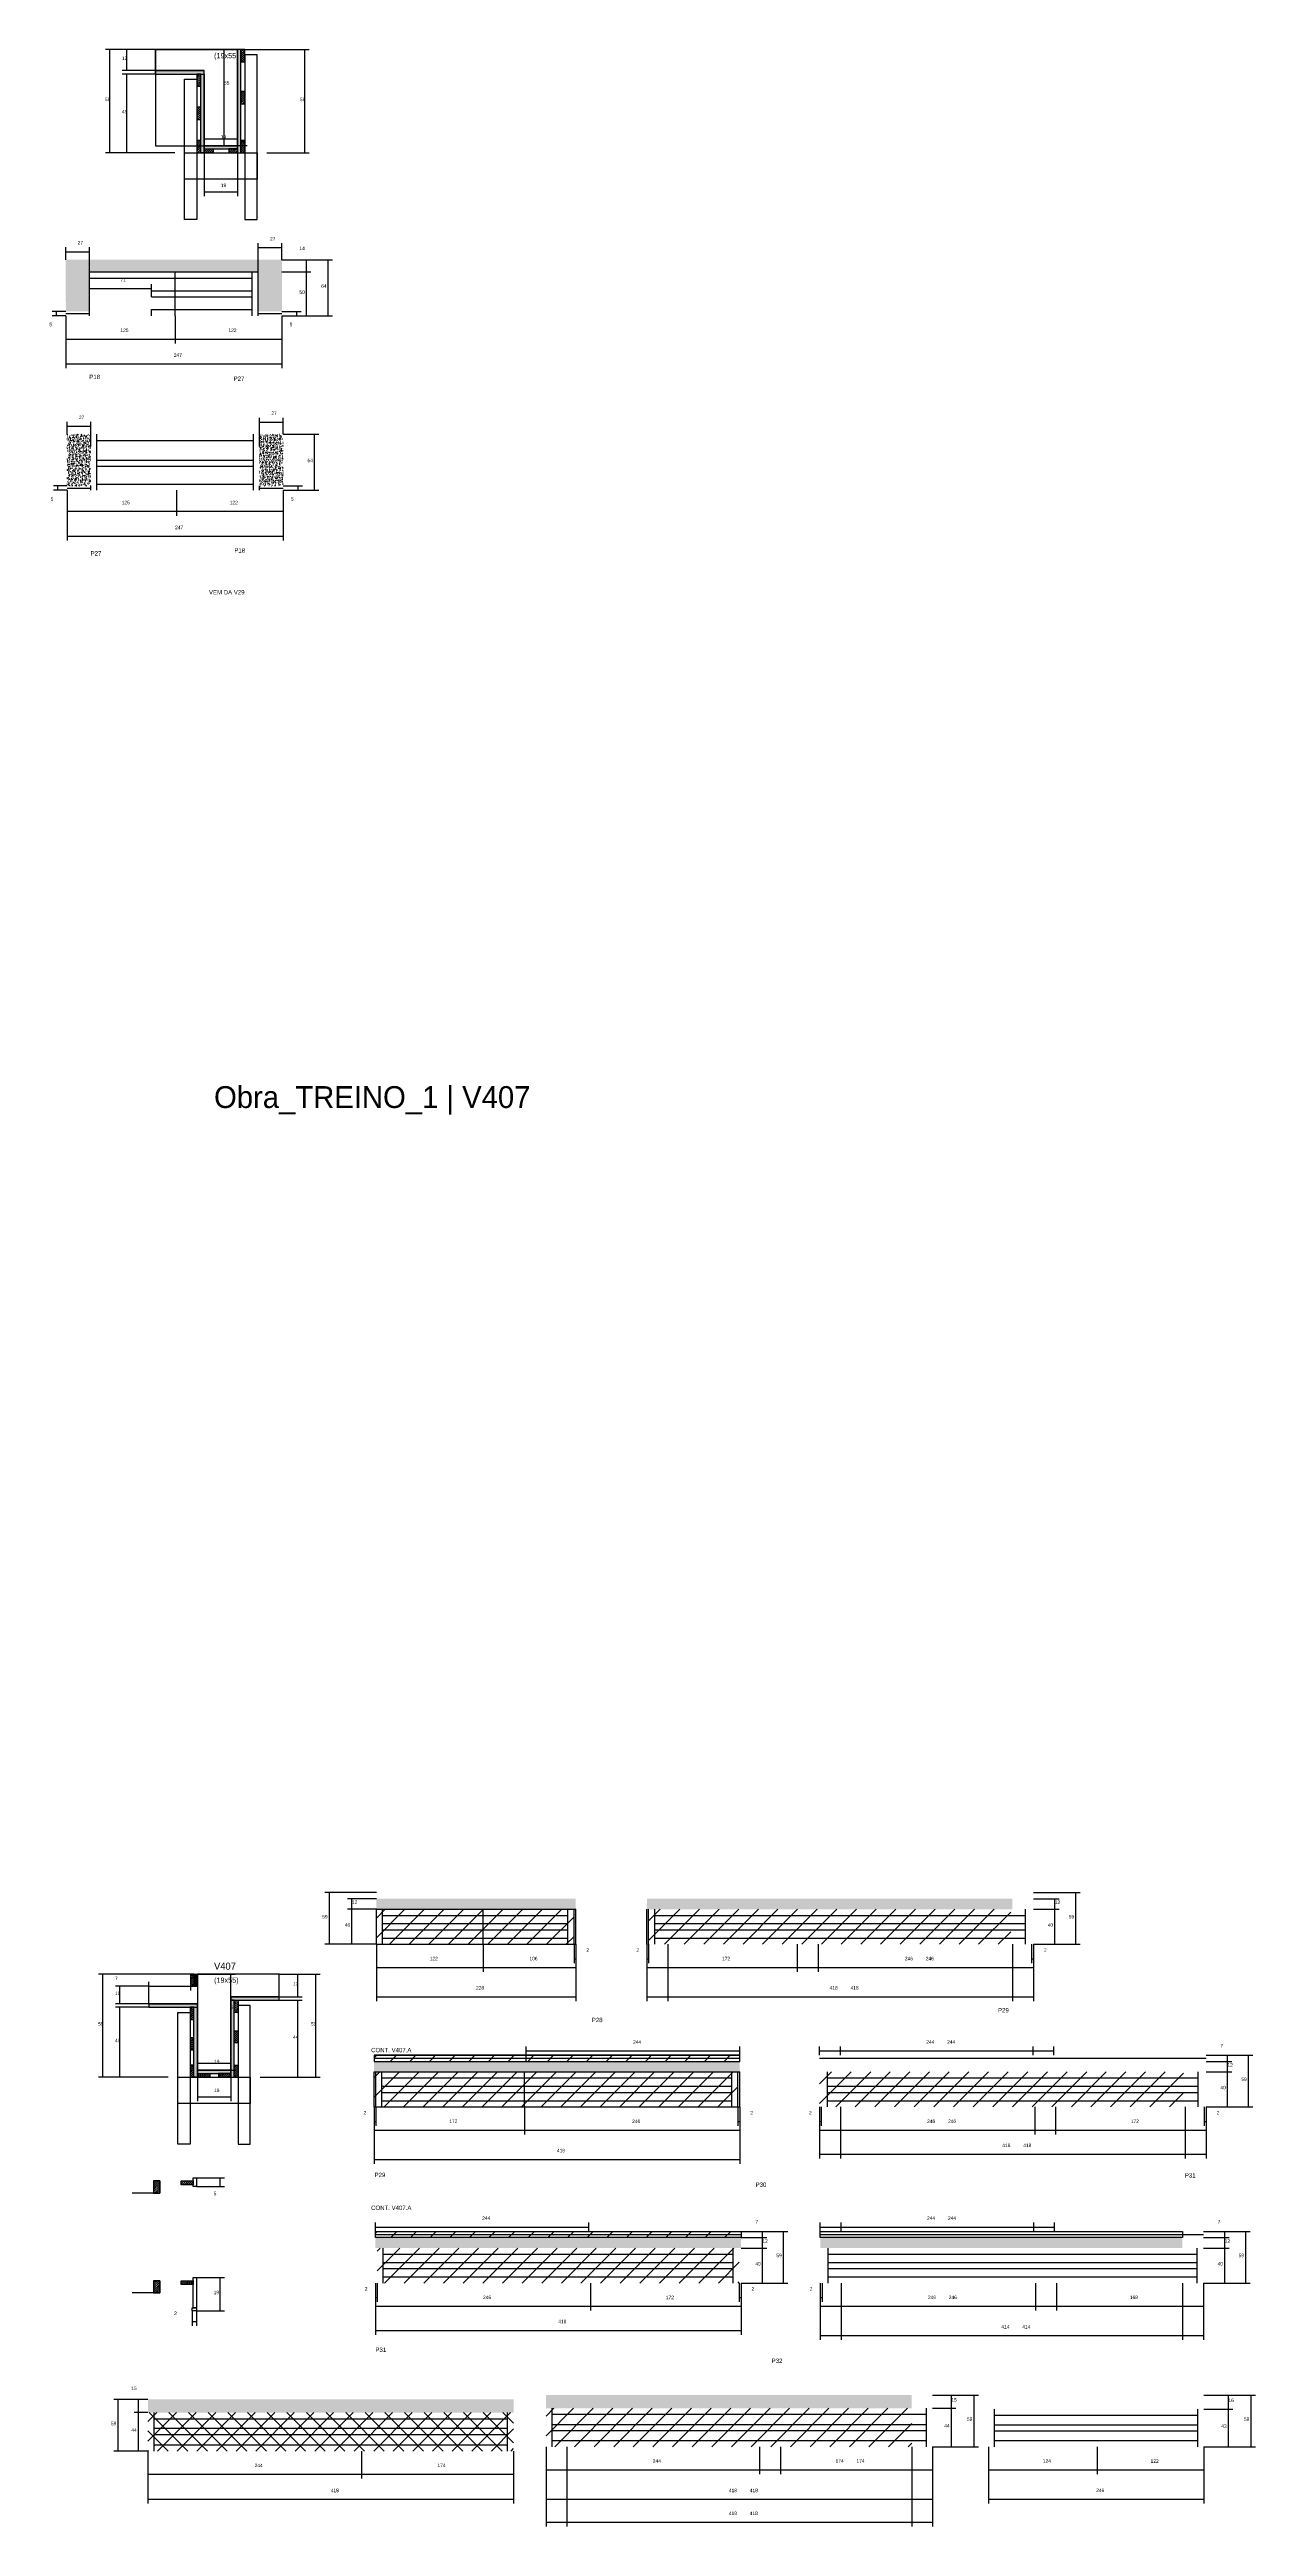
# Model space of a CAD drawing. Header units: metres. Extents: x -2848 to 21926, y -45195 to 1016.
# Drawn here: x 9412 to 10791, y -7232 to -4400 of the extents above; entities that cross this region are included whole.
import ezdxf

# ---------------------------------------------------------------- set-up
doc = ezdxf.new("R2010")
doc.units = ezdxf.units.M
for name, color, linetype in [('CONCRETO', 251, 'Continuous'), ('COTA', 241, 'Continuous'), ('Cota Seção (2x)', 4, 'Continuous'), ('Hachura', 253, 'Continuous'), ('LABEL_ID', 3, 'Continuous'), ('Madeira', 126, 'Continuous'), ('NOMENCLATURA', 7, 'Continuous'), ('Painéis', 200, 'Continuous'), ('REAPROVEITAMENTO', 251, 'Continuous'), ('SARR_2.2x7', 40, 'Continuous'), ('SARR_3.5x7', 81, 'Continuous'), ('SARR_EDITAR', 141, 'Continuous'), ('Texto Seção', 7, 'Continuous')]:
    doc.layers.add(name, color=color, linetype=linetype)

msp = doc.modelspace()

# ---------------------------------------------------------------- hatches: boundary and pattern name
at = {"layer": 'COTA'}
h = msp.add_hatch(dxfattribs=at)
h.set_pattern_fill('AR-CONC', scale=0.03)
h.paths.add_polyline_path([(9457.5, -4654.3), (9650.5, -4654.3), (9650.5, -4654.3), (9650.5, -4699.3), (9650.5, -4699.3), (9677.5, -4699.3), (9677.5, -4699.3), (9677.5, -4640.3), (9677.5, -4640.3), (9430.3, -4640.3), (9430.3, -4640.3), (9430.6, -4699.3), (9430.6, -4699.3), (9457.5, -4699.3), (9457.5, -4699.3), (9457.5, -4654.3)])
h = msp.add_hatch(dxfattribs=at)
h.set_pattern_fill('AR-CONC', scale=0.03)
h.paths.add_polyline_path([(9459, -4898.8), (9459, -4839.8), (9459, -4839.8), (9431.9, -4839.8), (9431.9, -4839.8), (9432.1, -4898.8), (9432.1, -4898.8), (9459, -4898.8)])
h = msp.add_hatch(dxfattribs=at)
h.set_pattern_fill('AR-CONC', scale=0.03)
h.paths.add_polyline_path([(9652, -4839.8), (9652, -4898.8), (9652, -4898.8), (9679, -4898.8), (9679, -4898.8), (9679, -4839.8), (9679, -4839.8), (9652, -4839.8)])
h = msp.add_hatch(dxfattribs=at)
h.set_pattern_fill('AR-CONC', scale=0.03)
h.paths.add_polyline_path([(10013.6, -6513.9), (9785.6, -6513.9), (9785.6, -6513.9), (9785.6, -6525.9), (9785.6, -6525.9), (10013.6, -6525.9), (10013.6, -6525.9), (10013.6, -6513.9)])
h = msp.add_hatch(dxfattribs=at)
h.set_pattern_fill('AR-CONC', scale=0.03)
h.paths.add_polyline_path([(10094.8, -6513.9), (10512.8, -6513.9), (10512.8, -6513.9), (10512.8, -6525.9), (10512.8, -6525.9), (10094.8, -6525.9), (10094.8, -6525.9), (10094.8, -6513.9)])
h = msp.add_hatch(dxfattribs=at)
h.set_pattern_fill('AR-CONC', scale=0.03)
h.paths.add_polyline_path([(9783, -6699.8), (10201, -6699.8), (10201, -6699.8), (10201, -6711.8), (10201, -6711.8), (9783, -6711.8), (9783, -6711.8), (9783, -6699.8)])
h = msp.add_hatch(dxfattribs=at)
h.set_pattern_fill('AR-CONC', scale=0.03)
h.paths.add_polyline_path([(10202.5, -6901.2), (9784.5, -6901.2), (9784.5, -6901.2), (9784.5, -6913.2), (9784.5, -6913.2), (10202.5, -6913.2), (10202.5, -6913.2), (10202.5, -6901.2)])
h = msp.add_hatch(dxfattribs=at)
h.set_pattern_fill('AR-CONC', scale=0.03)
h.paths.add_polyline_path([(10707.1, -6901.2), (10293.1, -6901.2), (10293.1, -6901.2), (10293.1, -6913.2), (10293.1, -6913.2), (10707.1, -6913.2), (10707.1, -6913.2), (10707.1, -6901.2)])
h = msp.add_hatch(dxfattribs=at)
h.set_pattern_fill('AR-CONC', scale=0.03)
h.paths.add_polyline_path([(9942.4, -7086.3), (9524.4, -7086.3), (9524.4, -7086.3), (9524.4, -7101.3), (9524.4, -7101.3), (9942.4, -7101.3), (9942.4, -7101.3), (9942.4, -7086.3)])
h = msp.add_hatch(dxfattribs=at)
h.set_pattern_fill('AR-CONC', scale=0.03)
h.paths.add_polyline_path([(10397.6, -7081.3), (9979.6, -7081.3), (9979.6, -7081.3), (9979.6, -7096.3), (9979.6, -7096.3), (10397.6, -7096.3), (10397.6, -7096.3), (10397.6, -7081.3)])
at = {"layer": 'Hachura'}
h = msp.add_hatch(color=8, dxfattribs=at)
h.dxf.hatch_style = 1
h.paths.add_polyline_path([(9630.8, -4400), (9626.8, -4400), (9626.8, -4400), (9626.8, -4518), (9626.8, -4518), (9630.8, -4518), (9630.8, -4518), (9630.8, -4400)])
h = msp.add_hatch(dxfattribs=at)
h.set_pattern_fill('ANSI31', scale=0.5)
h.paths.add_polyline_path([(9630.8, -4414), (9635.2, -4414), (9635.2, -4414), (9635.2, -4400), (9635.2, -4400), (9630.8, -4400), (9630.8, -4400), (9630.8, -4414)])
h = msp.add_hatch(color=8, dxfattribs=at)
h.dxf.hatch_style = 1
h.paths.add_polyline_path([(9588.8, -4428), (9588.8, -4424), (9588.8, -4424), (9533.2, -4424), (9533.2, -4424), (9533.2, -4428), (9533.2, -4428), (9588.8, -4428)])
h = msp.add_hatch(dxfattribs=at)
h.set_pattern_fill('ANSI31', scale=0.5)
h.paths.add_polyline_path([(9580.4, -4442), (9584.8, -4442), (9584.8, -4442), (9584.8, -4428), (9584.8, -4428), (9580.4, -4428), (9580.4, -4428), (9580.4, -4442)])
h = msp.add_hatch(color=8, dxfattribs=at)
h.dxf.hatch_style = 1
h.paths.add_polyline_path([(9588.8, -4428), (9584.8, -4428), (9584.8, -4428), (9584.8, -4518), (9584.8, -4518), (9588.8, -4518), (9588.8, -4518), (9588.8, -4428)])
h = msp.add_hatch(dxfattribs=at)
h.set_pattern_fill('ANSI31', scale=0.5)
h.paths.add_polyline_path([(9580.4, -4480), (9584.8, -4480), (9584.8, -4480), (9584.8, -4466), (9584.8, -4466), (9580.4, -4466), (9580.4, -4466), (9580.4, -4480)])
h = msp.add_hatch(dxfattribs=at)
h.set_pattern_fill('ANSI31', scale=0.5)
h.paths.add_polyline_path([(9630.8, -4462), (9635.2, -4462), (9635.2, -4462), (9635.2, -4448), (9635.2, -4448), (9630.8, -4448), (9630.8, -4448), (9630.8, -4462)])
h = msp.add_hatch(dxfattribs=at)
h.set_pattern_fill('ANSI31', scale=0.5)
h.paths.add_polyline_path([(9580.4, -4518), (9584.8, -4518), (9584.8, -4518), (9584.8, -4504), (9584.8, -4504), (9580.4, -4504), (9580.4, -4504), (9580.4, -4518)])
h = msp.add_hatch(color=8, dxfattribs=at)
h.dxf.hatch_style = 1
h.paths.add_polyline_path([(9626.8, -4513.6), (9626.8, -4510), (9626.8, -4510), (9588.8, -4510), (9588.8, -4510), (9588.8, -4513.6), (9588.8, -4513.6), (9626.8, -4513.6)])
h = msp.add_hatch(dxfattribs=at)
h.set_pattern_fill('ANSI31', scale=0.5)
h.paths.add_polyline_path([(9588.8, -4518), (9588.8, -4513.6), (9588.8, -4513.6), (9598.8, -4513.6), (9598.8, -4513.6), (9598.8, -4518), (9598.8, -4518), (9588.8, -4518)])
h = msp.add_hatch(dxfattribs=at)
h.set_pattern_fill('ANSI31', scale=0.5)
h.paths.add_polyline_path([(9626.8, -4518), (9626.8, -4513.6), (9626.8, -4513.6), (9616.8, -4513.6), (9616.8, -4513.6), (9616.8, -4518), (9616.8, -4518), (9626.8, -4518)])
h = msp.add_hatch(dxfattribs=at)
h.set_pattern_fill('ANSI31', scale=0.5)
h.paths.add_polyline_path([(9630.8, -4518), (9635.2, -4518), (9635.2, -4518), (9635.2, -4504), (9635.2, -4504), (9630.8, -4504), (9630.8, -4504), (9630.8, -4518)])
h = msp.add_hatch(dxfattribs=at)
h.set_pattern_fill('ANSI31', scale=0.5)
h.paths.add_polyline_path([(9573, -6614), (9577.4, -6614), (9577.4, -6614), (9577.4, -6600), (9577.4, -6600), (9573, -6600), (9573, -6600), (9573, -6614)])
h = msp.add_hatch(color=8, dxfattribs=at)
h.dxf.hatch_style = 1
h.paths.add_polyline_path([(9577.4, -6600), (9581, -6600), (9581, -6600), (9581, -6614), (9581, -6614), (9577.4, -6614), (9577.4, -6614), (9577.4, -6600)])
h = msp.add_hatch(color=8, dxfattribs=at)
h.dxf.hatch_style = 1
h.paths.add_polyline_path([(9581, -6638), (9581, -6634), (9581, -6634), (9525.4, -6634), (9525.4, -6634), (9525.4, -6638), (9525.4, -6638), (9581, -6638)])
h = msp.add_hatch(dxfattribs=at)
h.set_pattern_fill('ANSI31', scale=0.5)
h.paths.add_polyline_path([(9572.6, -6652), (9577, -6652), (9577, -6652), (9577, -6638), (9577, -6638), (9572.6, -6638), (9572.6, -6638), (9572.6, -6652)])
h = msp.add_hatch(color=8, dxfattribs=at)
h.dxf.hatch_style = 1
h.paths.add_polyline_path([(9581, -6638), (9577, -6638), (9577, -6638), (9577, -6718), (9577, -6718), (9581, -6718), (9581, -6718), (9581, -6638)])
h = msp.add_hatch(color=8, dxfattribs=at)
h.dxf.hatch_style = 1
h.paths.add_polyline_path([(9674.6, -6630), (9674.6, -6626), (9674.6, -6626), (9619, -6626), (9619, -6626), (9619, -6630), (9619, -6630), (9674.6, -6630)])
h = msp.add_hatch(color=8, dxfattribs=at)
h.dxf.hatch_style = 1
h.paths.add_polyline_path([(9623, -6630), (9619, -6630), (9619, -6630), (9619, -6718), (9619, -6718), (9623, -6718), (9623, -6718), (9623, -6630)])
h = msp.add_hatch(dxfattribs=at)
h.set_pattern_fill('ANSI31', scale=0.5)
h.paths.add_polyline_path([(9627.4, -6644), (9623, -6644), (9623, -6644), (9623, -6630), (9623, -6630), (9627.4, -6630), (9627.4, -6630), (9627.4, -6644)])
h = msp.add_hatch(dxfattribs=at)
h.set_pattern_fill('ANSI31', scale=0.5)
h.paths.add_polyline_path([(9572.6, -6686.8), (9577, -6686.8), (9577, -6686.8), (9577, -6672.8), (9577, -6672.8), (9572.6, -6672.8), (9572.6, -6672.8), (9572.6, -6686.8)])
h = msp.add_hatch(dxfattribs=at)
h.set_pattern_fill('ANSI31', scale=0.5)
h.paths.add_polyline_path([(9627.4, -6678.8), (9623, -6678.8), (9623, -6678.8), (9623, -6664.8), (9623, -6664.8), (9627.4, -6664.8), (9627.4, -6664.8), (9627.4, -6678.8)])
h = msp.add_hatch(dxfattribs=at)
h.set_pattern_fill('ANSI31', scale=0.5)
h.paths.add_polyline_path([(9572.6, -6718), (9577, -6718), (9577, -6718), (9577, -6704), (9577, -6704), (9572.6, -6704), (9572.6, -6704), (9572.6, -6718)])
h = msp.add_hatch(color=8, dxfattribs=at)
h.dxf.hatch_style = 1
h.paths.add_polyline_path([(9619, -6713.6), (9619, -6710), (9619, -6710), (9581, -6710), (9581, -6710), (9581, -6713.6), (9581, -6713.6), (9619, -6713.6)])
h = msp.add_hatch(dxfattribs=at)
h.set_pattern_fill('ANSI31', scale=0.5)
h.paths.add_polyline_path([(9627.4, -6718), (9623, -6718), (9623, -6718), (9623, -6704), (9623, -6704), (9627.4, -6704), (9627.4, -6704), (9627.4, -6718)])
h = msp.add_hatch(dxfattribs=at)
h.set_pattern_fill('ANSI31', scale=0.5)
h.paths.add_polyline_path([(9581, -6718), (9581, -6713.6), (9581, -6713.6), (9595, -6713.6), (9595, -6713.6), (9595, -6718), (9595, -6718), (9581, -6718)])
h = msp.add_hatch(dxfattribs=at)
h.set_pattern_fill('ANSI31', scale=0.5)
h.paths.add_polyline_path([(9619, -6718), (9619, -6713.6), (9619, -6713.6), (9605, -6713.6), (9605, -6713.6), (9605, -6718), (9605, -6718), (9619, -6718)])
h = msp.add_hatch(dxfattribs=at)
h.set_pattern_fill('ANSI31', scale=0.5)
h.paths.add_polyline_path([(9537.9, -6836.5), (9530.9, -6836.5), (9530.9, -6850.5), (9537.9, -6850.5)])
h = msp.add_hatch(dxfattribs=at)
h.set_pattern_fill('ANSI31', scale=0.5)
h.paths.add_polyline_path([(9562.3, -6836.5), (9562.3, -6840.9), (9562.3, -6840.9), (9576.2, -6840.9), (9576.2, -6840.9), (9576.2, -6836.5), (9576.2, -6836.5), (9562.3, -6836.5)])
h = msp.add_hatch(dxfattribs=at)
h.set_pattern_fill('ANSI31', scale=0.5)
h.paths.add_polyline_path([(9537.9, -6950.6), (9530.9, -6950.6), (9530.9, -6964.6), (9537.9, -6964.6)])
h = msp.add_hatch(dxfattribs=at)
h.set_pattern_fill('ANSI31', scale=0.5)
h.paths.add_polyline_path([(9562.3, -6950.6), (9562.3, -6955), (9562.3, -6955), (9576.2, -6955), (9576.2, -6955), (9576.2, -6950.6), (9576.2, -6950.6), (9562.3, -6950.6)])
at = {"layer": 'REAPROVEITAMENTO'}
h = msp.add_hatch(dxfattribs=at)
h.set_pattern_fill('ANSI31', scale=5)
h.paths.add_polyline_path([(10011.6, -6565.9), (10011.6, -6525.9), (10011.6, -6525.9), (9785.6, -6525.9), (9785.6, -6525.9), (9785.6, -6565.9), (9785.6, -6565.9), (10011.6, -6565.9)])
h = msp.add_hatch(dxfattribs=at)
h.set_pattern_fill('ANSI31', scale=5)
h.paths.add_polyline_path([(10510.8, -6565.9), (10510.8, -6525.9), (10510.8, -6525.9), (10096.8, -6525.9), (10096.8, -6525.9), (10096.8, -6565.9), (10096.8, -6565.9), (10510.8, -6565.9)])
h = msp.add_hatch(dxfattribs=at)
h.set_pattern_fill('ANSI31', scale=5)
h.paths.add_polyline_path([(10201, -6692.8), (9783, -6692.8), (9783, -6692.8), (9783, -6699.8), (9783, -6699.8), (10201, -6699.8), (10201, -6699.8), (10201, -6692.8)])
h = msp.add_hatch(dxfattribs=at)
h.set_pattern_fill('ANSI31', scale=5)
h.paths.add_polyline_path([(10199, -6751.8), (10199, -6711.8), (10199, -6711.8), (9783, -6711.8), (9783, -6711.8), (9783, -6751.8), (9783, -6751.8), (10199, -6751.8)])
h = msp.add_hatch(dxfattribs=at)
h.set_pattern_fill('ANSI31', scale=5)
h.paths.add_polyline_path([(10708.2, -6751.8), (10708.2, -6711.8), (10708.2, -6711.8), (10292.2, -6711.8), (10292.2, -6711.8), (10292.2, -6751.8), (10292.2, -6751.8), (10708.2, -6751.8)])
h = msp.add_hatch(dxfattribs=at)
h.set_pattern_fill('ANSI31', scale=5)
h.paths.add_polyline_path([(10202.5, -6894.2), (9784.5, -6894.2), (9784.5, -6894.2), (9784.5, -6901.2), (9784.5, -6901.2), (10202.5, -6901.2), (10202.5, -6901.2), (10202.5, -6894.2)])
h = msp.add_hatch(dxfattribs=at)
h.set_pattern_fill('ANSI31', scale=5)
h.paths.add_polyline_path([(10200.5, -6953.2), (10200.5, -6913.2), (10200.5, -6913.2), (9786.5, -6913.2), (9786.5, -6913.2), (9786.5, -6953.2), (9786.5, -6953.2), (10200.5, -6953.2)])
h = msp.add_hatch(dxfattribs=at)
h.set_pattern_fill('ANSI37', scale=5)
h.paths.add_polyline_path([(9942.4, -7145.3), (9942.4, -7101.3), (9942.4, -7101.3), (9524.4, -7101.3), (9524.4, -7101.3), (9524.4, -7145.3), (9524.4, -7145.3), (9942.4, -7145.3)])
h = msp.add_hatch(dxfattribs=at)
h.set_pattern_fill('ANSI31', scale=5)
h.paths.add_polyline_path([(10397.6, -7140.3), (10397.6, -7096.3), (10397.6, -7096.3), (9979.6, -7096.3), (9979.6, -7096.3), (9979.6, -7140.3), (9979.6, -7140.3), (10397.6, -7140.3)])

# ---------------------------------------------------------------- linework, layer by layer
at = {"layer": 'CONCRETO'}
for points in [[(9533.2, -4424), (9533.2, -4400), (9588.8, -4400), (9588.8, -4400), (9626.8, -4400), (9626.8, -4510), (9588.8, -4510), (9588.8, -4424)], [(9533.2, -4510), (9626.8, -4510), (9626.8, -4400), (9533.2, -4400)], [(9674.6, -6626), (9674.6, -6600), (9619, -6600), (9619, -6600), (9581, -6600), (9581, -6710), (9619, -6710), (9619, -6626)]]:
    msp.add_lwpolyline(points, close=True, dxfattribs=at)
msp.add_lwpolyline([(9619, -6630), (9619, -6710), (9581, -6710), (9581, -6634), (9525.4, -6634), (9525.4, -6614), (9581, -6614), (9581, -6600), (9619, -6600)], dxfattribs=at)
at = {"layer": 'COTA'}
for p, q in [((9580.8, -4400), (9475.8, -4400)), ((9480.8, -4518), (9480.8, -4400)), ((9533.2, -4400), (9495.1, -4400)), ((9500.1, -4424), (9500.1, -4400)), ((9635.2, -4400), (9708.7, -4400)), ((9703.7, -4518), (9703.7, -4400)), ((9533.2, -4424), (9495.1, -4424)), ((9533.2, -4428), (9495.1, -4428)), ((9500.1, -4518), (9500.1, -4428)), ((9555.2, -4518), (9475.8, -4518)), ((9555.2, -4518), (9495.1, -4518)), ((9588.8, -4518), (9588.8, -4567.7)), ((9626.8, -4518), (9626.8, -4567.7)), ((9660.4, -4518), (9708.7, -4518)), ((9588.8, -4562.7), (9626.8, -4562.7)), ((9430.5, -4640.3), (9430.5, -4626.1)), ((9430.5, -4631.1), (9457.5, -4631.1)), ((9457.5, -4654.3), (9457.5, -4626.1)), ((9650.5, -4654.3), (9650.5, -4621.4)), ((9650.5, -4626.4), (9677.5, -4626.4)), ((9677.5, -4640.3), (9677.5, -4621.4)), ((9677.5, -4640.3), (9710.7, -4640.3)), ((9677.5, -4640.3), (9735.5, -4640.3)), ((9705.7, -4654.3), (9705.7, -4640.3)), ((9730.5, -4704.3), (9730.5, -4640.3)), ((9457.5, -4676.8), (9457.5, -4668.3)), ((9528.5, -4679.3), (9528.5, -4668.3)), ((9677.5, -4654.3), (9710.7, -4654.3)), ((9677.5, -4654.3), (9710.7, -4654.3)), ((9705.7, -4704.3), (9705.7, -4654.3)), ((9430.5, -4699.3), (9414.8, -4699.3)), ((9419.8, -4704.3), (9419.8, -4699.3)), ((9457.5, -4673.3), (9528.5, -4673.3)), ((9677.5, -4699.3), (9699.5, -4699.3)), ((9694.5, -4704.3), (9694.5, -4699.3)), ((9430.5, -4704.3), (9414.8, -4704.3)), ((9430.5, -4704.3), (9430.5, -4735.9)), ((9430.5, -4704.3), (9430.5, -4764.4)), ((9555.5, -4704.3), (9555.5, -4735.9)), ((9555.5, -4704.3), (9555.5, -4735.9)), ((9677.5, -4704.3), (9677.5, -4735.9)), ((9677.5, -4704.3), (9677.5, -4764.4)), ((9677.5, -4704.3), (9710.7, -4704.3)), ((9677.5, -4704.3), (9735.5, -4704.3)), ((9677.5, -4704.3), (9699.5, -4704.3)), ((9430.5, -4730.9), (9555.5, -4730.9)), ((9555.5, -4730.9), (9677.5, -4730.9)), ((9430.5, -4759.4), (9677.5, -4759.4)), ((9432, -4839.8), (9432, -4825.6)), ((9432, -4830.6), (9459, -4830.6)), ((9459, -4853.8), (9459, -4825.6)), ((9652, -4853.8), (9652, -4820.9)), ((9652, -4825.9), (9679, -4825.9)), ((9679, -4839.8), (9679, -4820.9)), ((9679, -4839.8), (9719.9, -4839.8)), ((9714.9, -4903.8), (9714.9, -4839.8)), ((9432, -4898.8), (9416.3, -4898.8)), ((9432, -4903.8), (9416.3, -4903.8)), ((9421.3, -4903.8), (9421.3, -4898.8)), ((9432, -4903.8), (9432, -4932.9)), ((9432, -4903.8), (9432, -4961.4)), ((9557, -4903.8), (9557, -4932.9)), ((9557, -4903.8), (9557, -4932.9)), ((9679, -4898.8), (9701, -4898.8)), ((9679, -4903.8), (9679, -4932.9)), ((9679, -4903.8), (9679, -4961.4)), ((9679, -4903.8), (9719.9, -4903.8)), ((9679, -4903.8), (9701, -4903.8)), ((9696, -4903.8), (9696, -4898.8)), ((9432, -4927.9), (9557, -4927.9)), ((9557, -4927.9), (9679, -4927.9)), ((9432, -4956.4), (9679, -4956.4)), ((9785.6, -6506.9), (9726.8, -6506.9)), ((9731.8, -6565.9), (9731.8, -6506.9)), ((10536.7, -6506.9), (10590.3, -6506.9)), ((10585.3, -6565.9), (10585.3, -6506.9)), ((9785.6, -6513.9), (9752.7, -6513.9)), ((9785.6, -6525.9), (9752.7, -6525.9)), ((9785.6, -6525.9), (9752.7, -6525.9)), ((9757.7, -6525.9), (9757.7, -6513.9)), ((9757.7, -6565.9), (9757.7, -6525.9)), ((10536.7, -6513.9), (10566.2, -6513.9)), ((10536.7, -6525.9), (10566.2, -6525.9)), ((10536.7, -6525.9), (10566.2, -6525.9)), ((10561.2, -6525.9), (10561.2, -6513.9)), ((10561.2, -6565.9), (10561.2, -6525.9)), ((9785.6, -6565.9), (9726.8, -6565.9)), ((9785.6, -6565.9), (9752.7, -6565.9)), ((9785.6, -6565.9), (9785.6, -6597.4)), ((9785.6, -6565.9), (9785.6, -6630.9)), ((9907.6, -6565.9), (9907.6, -6597.4)), ((9907.6, -6565.9), (9907.6, -6597.4)), ((10011.6, -6565.9), (10011.6, -6587.5)), ((10013.6, -6565.9), (10013.6, -6597.4)), ((10013.6, -6565.9), (10013.6, -6630.9)), ((10013.6, -6565.9), (10013.6, -6587.5)), ((10094.8, -6565.9), (10094.8, -6597.4)), ((10094.8, -6565.9), (10094.8, -6630.9)), ((10094.8, -6565.9), (10094.8, -6587.5)), ((10096.8, -6565.9), (10096.8, -6587.5)), ((10118.7, -6565.9), (10118.7, -6630.9)), ((10266.8, -6565.9), (10266.8, -6597.4)), ((10266.8, -6565.9), (10266.8, -6597.4)), ((10290.7, -6565.9), (10290.7, -6597.4)), ((10512.8, -6565.9), (10512.8, -6597.4)), ((10512.8, -6565.9), (10512.8, -6630.9)), ((10534.7, -6565.9), (10534.7, -6587.5)), ((10536.7, -6565.9), (10536.7, -6597.4)), ((10536.7, -6565.9), (10536.7, -6630.9)), ((10536.7, -6565.9), (10536.7, -6587.5)), ((10536.7, -6565.9), (10566.2, -6565.9)), ((10536.7, -6565.9), (10590.3, -6565.9)), ((9785.6, -6592.4), (9907.6, -6592.4)), ((9907.6, -6592.4), (10013.6, -6592.4)), ((10011.6, -6582.5), (10013.6, -6582.5)), ((10094.8, -6582.5), (10096.8, -6582.5)), ((10094.8, -6592.4), (10266.8, -6592.4)), ((10266.8, -6592.4), (10512.8, -6592.4)), ((10290.7, -6592.4), (10536.7, -6592.4)), ((10534.7, -6582.5), (10536.7, -6582.5)), ((9573, -6600), (9468, -6600)), ((9473, -6718), (9473, -6600)), ((9525.4, -6614), (9487.3, -6614)), ((9492.3, -6634), (9492.3, -6614)), ((9525.4, -6614), (9525.4, -6609)), ((9525.4, -6614), (9573, -6614)), ((9573, -6600), (9573, -6619)), ((9674.6, -6600), (9700.8, -6600)), ((9674.6, -6600), (9721.3, -6600)), ((9695.8, -6626), (9695.8, -6600)), ((9716.3, -6718), (9716.3, -6600)), ((9525.4, -6634), (9487.3, -6634)), ((9525.4, -6638), (9487.3, -6638)), ((9492.3, -6718), (9492.3, -6638)), ((9674.6, -6626), (9700.8, -6626)), ((9674.6, -6630), (9700.8, -6630)), ((9695.8, -6718), (9695.8, -6630)), ((9785.6, -6625.9), (10013.6, -6625.9)), ((10094.8, -6625.9), (10512.8, -6625.9)), ((10118.7, -6625.9), (10536.7, -6625.9)), ((9957, -6692.8), (9957, -6682.8)), ((9957, -6687.8), (10201, -6687.8)), ((10201, -6692.8), (10201, -6682.8)), ((10292.2, -6692.8), (10292.2, -6682.8)), ((10292.2, -6687.8), (10536.3, -6687.8)), ((10316.1, -6692.8), (10316.1, -6682.8)), ((10316.1, -6687.8), (10560.2, -6687.8)), ((10536.3, -6692.8), (10536.3, -6682.8)), ((10560.2, -6692.8), (10560.2, -6682.8)), ((10734.1, -6692.8), (10763.6, -6692.8)), ((10734.1, -6692.8), (10787.7, -6692.8)), ((10734.1, -6699.8), (10763.6, -6699.8)), ((10734.1, -6699.8), (10763.6, -6699.8)), ((10758.6, -6699.8), (10758.6, -6692.8)), ((10758.6, -6711.8), (10758.6, -6699.8)), ((10782.7, -6751.8), (10782.7, -6692.8)), ((9547.4, -6718), (9468, -6718)), ((9547.4, -6718), (9487.3, -6718)), ((9581, -6718), (9581, -6745.4)), ((9619, -6718), (9619, -6745.4)), ((9652.6, -6718), (9700.8, -6718)), ((9677.2, -6718), (9721.3, -6718)), ((10734.1, -6711.8), (10763.6, -6711.8)), ((10734.1, -6711.8), (10763.6, -6711.8)), ((10758.6, -6751.8), (10758.6, -6711.8)), ((9581, -6740.4), (9619, -6740.4)), ((9783, -6751.8), (9783, -6783.4)), ((9783, -6751.8), (9783, -6816.9)), ((9783, -6751.8), (9783, -6773.5)), ((9785, -6751.8), (9785, -6773.5)), ((9955, -6751.8), (9955, -6783.4)), ((9955, -6751.8), (9955, -6783.4)), ((10199, -6751.8), (10199, -6773.5)), ((10201, -6751.8), (10201, -6783.4)), ((10201, -6751.8), (10201, -6816.9)), ((10201, -6751.8), (10201, -6773.5)), ((10292.2, -6751.8), (10292.2, -6783.4)), ((10292.2, -6751.8), (10292.2, -6810.9)), ((10292.2, -6751.8), (10292.2, -6773.5)), ((10294.2, -6751.8), (10294.2, -6773.5)), ((10316.1, -6751.8), (10316.1, -6783.4)), ((10316.1, -6751.8), (10316.1, -6810.9)), ((10538.2, -6751.8), (10538.2, -6783.4)), ((10562.1, -6751.8), (10562.1, -6783.4)), ((10562.1, -6751.8), (10562.1, -6783.4)), ((10710.2, -6751.8), (10710.2, -6810.9)), ((10732.1, -6751.8), (10732.1, -6773.5)), ((10734.1, -6751.8), (10734.1, -6783.4)), ((10734.1, -6751.8), (10734.1, -6810.9)), ((10734.1, -6751.8), (10734.1, -6773.5)), ((10734.1, -6751.8), (10763.6, -6751.8)), ((10734.1, -6751.8), (10787.7, -6751.8)), ((9783, -6768.5), (9785, -6768.5)), ((9783, -6778.4), (9955, -6778.4)), ((9955, -6778.4), (10201, -6778.4)), ((10199, -6768.5), (10201, -6768.5)), ((10292.2, -6768.5), (10294.2, -6768.5)), ((10292.2, -6778.4), (10538.2, -6778.4)), ((10316.1, -6778.4), (10562.1, -6778.4)), ((10562.1, -6778.4), (10734.1, -6778.4)), ((10732.1, -6768.5), (10734.1, -6768.5)), ((9783, -6811.9), (10201, -6811.9)), ((10292.2, -6805.9), (10710.2, -6805.9)), ((10316.1, -6805.9), (10734.1, -6805.9)), ((9579.8, -6832.9), (9612.1, -6832.9)), ((9579.8, -6842.9), (9612.1, -6842.9)), ((9607.1, -6842.9), (9607.1, -6832.9)), ((9784.5, -6894.2), (9784.5, -6884.2)), ((9784.5, -6889.2), (10028.5, -6889.2)), ((10028.5, -6894.2), (10028.5, -6884.2)), ((10202.5, -6894.2), (10231.9, -6894.2)), ((10202.5, -6894.2), (10256, -6894.2)), ((10202.5, -6901.2), (10231.9, -6901.2)), ((10202.5, -6901.2), (10231.9, -6901.2)), ((10226.9, -6901.2), (10226.9, -6894.2)), ((10226.9, -6913.2), (10226.9, -6901.2)), ((10251, -6953.2), (10251, -6894.2)), ((10293.1, -6894.2), (10293.1, -6884.2)), ((10293.1, -6889.2), (10537.1, -6889.2)), ((10317, -6894.2), (10317, -6884.2)), ((10317, -6889.2), (10561, -6889.2)), ((10537.1, -6894.2), (10537.1, -6884.2)), ((10561, -6894.2), (10561, -6884.2)), ((10731, -6894.2), (10760.5, -6894.2)), ((10731, -6894.2), (10784.5, -6894.2)), ((10731, -6901.2), (10760.5, -6901.2)), ((10731, -6901.2), (10760.5, -6901.2)), ((10755.5, -6901.2), (10755.5, -6894.2)), ((10755.5, -6913.2), (10755.5, -6901.2)), ((10779.5, -6953.2), (10779.5, -6894.2)), ((10202.5, -6913.2), (10231.9, -6913.2)), ((10202.5, -6913.2), (10231.9, -6913.2)), ((10226.9, -6953.2), (10226.9, -6913.2)), ((10731, -6913.2), (10760.5, -6913.2)), ((10731, -6913.2), (10760.5, -6913.2)), ((10755.5, -6953.2), (10755.5, -6913.2)), ((9579.8, -6947), (9612.1, -6947)), ((9607.1, -6985), (9607.1, -6947)), ((9784.5, -6953.2), (9784.5, -6984.7)), ((9784.5, -6953.2), (9784.5, -7012.3)), ((9784.5, -6953.2), (9784.5, -6974.9)), ((9786.5, -6953.2), (9786.5, -6974.9)), ((10030.5, -6953.2), (10030.5, -6984.7)), ((10030.5, -6953.2), (10030.5, -6984.7)), ((10200.5, -6953.2), (10200.5, -6974.9)), ((10202.5, -6953.2), (10202.5, -6984.7)), ((10202.5, -6953.2), (10202.5, -7012.3)), ((10202.5, -6953.2), (10202.5, -6974.9)), ((10202.5, -6953.2), (10231.9, -6953.2)), ((10202.5, -6953.2), (10256, -6953.2)), ((10293.1, -6953.2), (10293.1, -6984.7)), ((10293.1, -6953.2), (10293.1, -7018.3)), ((10293.1, -6953.2), (10293.1, -6974.9)), ((10295.1, -6953.2), (10295.1, -6974.9)), ((10317, -6953.2), (10317, -6984.7)), ((10317, -6953.2), (10317, -7018.3)), ((10539.1, -6953.2), (10539.1, -6984.7)), ((10563, -6953.2), (10563, -6984.7)), ((10563, -6953.2), (10563, -6984.7)), ((10707.1, -6953.2), (10707.1, -7018.3)), ((10731, -6953.2), (10731, -6984.7)), ((10731, -6953.2), (10731, -7018.3)), ((10731, -6953.2), (10760.5, -6953.2)), ((10731, -6953.2), (10784.5, -6953.2)), ((9574.8, -6985), (9574.8, -7002.2)), ((9579.8, -6985), (9612.1, -6985)), ((9579.8, -6985), (9579.8, -7002.2)), ((9784.5, -6969.9), (9786.5, -6969.9)), ((9784.5, -6979.7), (10030.5, -6979.7)), ((10030.5, -6979.7), (10202.5, -6979.7)), ((10200.5, -6969.9), (10202.5, -6969.9)), ((10293.1, -6969.9), (10295.1, -6969.9)), ((10293.1, -6979.7), (10539.1, -6979.7)), ((10317, -6979.7), (10563, -6979.7)), ((10563, -6979.7), (10731, -6979.7)), ((9574.8, -6997.2), (9579.8, -6997.2)), ((9784.5, -7007.3), (10202.5, -7007.3)), ((10293.1, -7013.3), (10707.1, -7013.3)), ((10317, -7013.3), (10731, -7013.3)), ((9524.4, -7086.3), (9485.3, -7086.3)), ((9490.3, -7145.3), (9490.3, -7086.3)), ((9524.4, -7086.3), (9508.5, -7086.3)), ((9524.4, -7101.3), (9508.5, -7101.3)), ((9524.4, -7101.3), (9508.5, -7101.3)), ((9513.5, -7101.3), (9513.5, -7086.3)), ((9513.5, -7145.3), (9513.5, -7101.3)), ((10421.5, -7081.3), (10447.9, -7081.3)), ((10421.5, -7081.3), (10473.9, -7081.3)), ((10421.5, -7096.3), (10447.9, -7096.3)), ((10421.5, -7096.3), (10447.9, -7096.3)), ((10442.9, -7096.3), (10442.9, -7081.3)), ((10442.9, -7140.3), (10442.9, -7096.3)), ((10468.9, -7140.3), (10468.9, -7081.3)), ((10731.7, -7081.3), (10764.7, -7081.3)), ((10731.7, -7081.3), (10790.6, -7081.3)), ((10731.7, -7097.3), (10764.7, -7097.3)), ((10731.7, -7097.3), (10764.7, -7097.3)), ((10759.7, -7097.3), (10759.7, -7081.3)), ((10759.7, -7140.3), (10759.7, -7097.3)), ((10785.6, -7140.3), (10785.6, -7081.3)), ((9524.4, -7145.3), (9485.3, -7145.3)), ((9524.4, -7145.3), (9508.5, -7145.3)), ((9524.4, -7145.3), (9524.4, -7176.8)), ((9524.4, -7145.3), (9524.4, -7205.4)), ((9768.4, -7145.3), (9768.4, -7176.8)), ((9768.4, -7145.3), (9768.4, -7176.8)), ((9942.4, -7145.3), (9942.4, -7176.8)), ((9942.4, -7145.3), (9942.4, -7205.4)), ((9979.6, -7140.3), (9979.6, -7171.8)), ((9979.6, -7140.3), (9979.6, -7205.4)), ((9979.6, -7140.3), (9979.6, -7231.5)), ((10003.5, -7140.3), (10003.5, -7205.4)), ((10003.5, -7140.3), (10003.5, -7231.5)), ((10223.6, -7140.3), (10223.6, -7171.8)), ((10223.6, -7140.3), (10223.6, -7171.8)), ((10247.5, -7140.3), (10247.5, -7171.8)), ((10397.6, -7140.3), (10397.6, -7171.8)), ((10397.6, -7140.3), (10397.6, -7205.4)), ((10397.6, -7140.3), (10397.6, -7231.5)), ((10421.5, -7140.3), (10421.5, -7171.8)), ((10421.5, -7140.3), (10421.5, -7205.4)), ((10421.5, -7140.3), (10447.9, -7140.3)), ((10421.5, -7140.3), (10473.9, -7140.3)), ((10421.5, -7140.3), (10421.5, -7231.5)), ((10485.2, -7140.3), (10485.2, -7171.8)), ((10485.2, -7140.3), (10485.2, -7205.4)), ((10609.7, -7140.3), (10609.7, -7171.8)), ((10609.7, -7140.3), (10609.7, -7171.8)), ((10731.7, -7140.3), (10731.7, -7171.8)), ((10731.7, -7140.3), (10731.7, -7205.4)), ((10731.7, -7140.3), (10764.7, -7140.3)), ((10731.7, -7140.3), (10790.6, -7140.3)), ((9524.4, -7171.8), (9768.4, -7171.8)), ((9768.4, -7171.8), (9942.4, -7171.8)), ((9979.6, -7166.8), (10223.6, -7166.8)), ((10223.6, -7166.8), (10397.6, -7166.8)), ((10247.5, -7166.8), (10421.5, -7166.8)), ((10485.2, -7166.8), (10609.7, -7166.8)), ((10609.7, -7166.8), (10731.7, -7166.8)), ((9524.4, -7200.4), (9942.4, -7200.4)), ((9979.6, -7200.4), (10397.6, -7200.4)), ((10003.5, -7200.4), (10421.5, -7200.4)), ((10485.2, -7200.4), (10731.7, -7200.4)), ((9979.6, -7226.5), (10397.6, -7226.5)), ((10003.5, -7226.5), (10421.5, -7226.5))]:
    msp.add_line(p, q, dxfattribs=at)
at = {"layer": 'Cota Seção (2x)'}
for p, q in [((9626.8, -4400), (9606.4, -4400)), ((9611.4, -4510), (9611.4, -4400)), ((9588.8, -4518), (9588.8, -4497)), ((9588.8, -4502), (9626.8, -4502)), ((9626.8, -4518), (9626.8, -4497)), ((9637.8, -4510), (9606.4, -4510)), ((9592, -6600), (9624, -6600)), ((9619, -6710), (9619, -6600)), ((9581, -6718), (9581, -6697)), ((9581, -6702), (9619, -6702)), ((9592, -6710), (9624, -6710)), ((9619, -6718), (9619, -6697))]:
    msp.add_line(p, q, dxfattribs=at)
at = {"layer": 'Madeira'}
for points in [[(9630.8, -4414), (9635.2, -4414), (9635.2, -4400), (9630.8, -4400)], [(9580.4, -4442), (9584.8, -4442), (9584.8, -4428), (9580.4, -4428)], [(9580.4, -4480), (9584.8, -4480), (9584.8, -4466), (9580.4, -4466)], [(9630.8, -4462), (9635.2, -4462), (9635.2, -4448), (9630.8, -4448)], [(9580.4, -4518), (9584.8, -4518), (9584.8, -4504), (9580.4, -4504)], [(9588.8, -4518), (9588.8, -4513.6), (9598.8, -4513.6), (9598.8, -4518)], [(9626.8, -4518), (9626.8, -4513.6), (9616.8, -4513.6), (9616.8, -4518)], [(9630.8, -4518), (9635.2, -4518), (9635.2, -4504), (9630.8, -4504)], [(9573, -6614), (9577.4, -6614), (9577.4, -6600), (9573, -6600)], [(9572.6, -6652), (9577, -6652), (9577, -6638), (9572.6, -6638)], [(9627.4, -6644), (9623, -6644), (9623, -6630), (9627.4, -6630)], [(9572.6, -6686.8), (9577, -6686.8), (9577, -6672.8), (9572.6, -6672.8)], [(9627.4, -6678.8), (9623, -6678.8), (9623, -6664.8), (9627.4, -6664.8)], [(9572.6, -6718), (9577, -6718), (9577, -6704), (9572.6, -6704)], [(9627.4, -6718), (9623, -6718), (9623, -6704), (9627.4, -6704)], [(9581, -6718), (9581, -6713.6), (9595, -6713.6), (9595, -6718)], [(9619, -6718), (9619, -6713.6), (9605, -6713.6), (9605, -6718)], [(9537.9, -6850.5), (9537.9, -6836.5), (9530.9, -6836.5), (9530.9, -6850.5)], [(9562.3, -6836.5), (9576.2, -6836.5), (9576.2, -6840.9), (9562.3, -6840.9)], [(9537.9, -6964.6), (9537.9, -6950.6), (9530.9, -6950.6), (9530.9, -6964.6)], [(9562.3, -6950.6), (9576.2, -6950.6), (9576.2, -6955), (9562.3, -6955)]]:
    msp.add_lwpolyline(points, close=True, dxfattribs=at)
for points in [[(9537.9, -6836.5), (9537.9, -6850.5), (9506.4, -6850.5)], [(9537.9, -6950.6), (9537.9, -6964.6), (9506.4, -6964.6)]]:
    msp.add_lwpolyline(points, dxfattribs=at)
at = {"layer": 'Painéis'}
for p, q in [((9626.8, -4518), (9626.8, -4400)), ((9533.2, -4424), (9588.8, -4424)), ((9533.2, -4428), (9533.2, -4424)), ((9588.8, -4428), (9588.8, -4424)), ((9588.8, -4518), (9588.8, -4428)), ((9588.8, -4510), (9626.8, -4510)), ((9588.8, -4513.6), (9588.8, -4510)), ((9626.8, -4513.6), (9626.8, -4510)), ((9457.5, -4654.3), (9650.5, -4654.3)), ((9457.5, -4699.3), (9457.5, -4654.3)), ((9555.5, -4704.3), (9555.5, -4654.3)), ((9650.5, -4704.3), (9650.5, -4654.3)), ((9785.6, -6525.9), (10013.6, -6525.9)), ((9785.6, -6565.9), (9785.6, -6525.9)), ((9907.6, -6565.9), (9907.6, -6525.9)), ((10011.6, -6565.9), (10011.6, -6525.9)), ((10013.6, -6565.9), (10013.6, -6525.9)), ((10094.8, -6565.9), (10094.8, -6525.9)), ((10096.8, -6565.9), (10096.8, -6525.9)), ((9785.6, -6565.9), (10013.6, -6565.9)), ((9525.4, -6634), (9581, -6634)), ((9619, -6626), (9674.6, -6626)), ((9581, -6710), (9619, -6710)), ((9783, -6692.8), (10201, -6692.8)), ((9783, -6699.8), (10201, -6699.8)), ((9957, -6699.8), (9957, -6692.8)), ((10201, -6699.8), (10201, -6692.8)), ((9783, -6711.8), (10201, -6711.8)), ((9783, -6751.8), (9783, -6711.8)), ((9785, -6751.8), (9785, -6711.8)), ((9955, -6751.8), (9955, -6711.8)), ((10199, -6751.8), (10199, -6711.8)), ((10201, -6751.8), (10201, -6711.8)), ((9783, -6751.8), (10201, -6751.8))]:
    msp.add_line(p, q, dxfattribs=at)
for points in [[(9630.8, -4400), (9626.8, -4400), (9626.8, -4518), (9630.8, -4518)], [(9588.8, -4428), (9588.8, -4424), (9533.2, -4424), (9533.2, -4428)], [(9584.8, -4428), (9588.8, -4428), (9588.8, -4518), (9584.8, -4518)], [(9626.8, -4513.6), (9626.8, -4510), (9588.8, -4510), (9588.8, -4513.6)], [(9577.4, -6600), (9581, -6600), (9581, -6614), (9577.4, -6614)], [(9581, -6638), (9581, -6634), (9525.4, -6634), (9525.4, -6638)], [(9577, -6638), (9581, -6638), (9581, -6718), (9577, -6718)], [(9674.6, -6630), (9674.6, -6626), (9619, -6626), (9619, -6630)], [(9623, -6630), (9619, -6630), (9619, -6718), (9623, -6718)], [(9619, -6713.6), (9619, -6710), (9581, -6710), (9581, -6713.6)], [(9783, -6699.8), (10201, -6699.8), (10201, -6692.8), (9783, -6692.8)], [(9576.2, -6832.9), (9579.8, -6832.9), (9579.8, -6842.9), (9576.2, -6842.9)], [(10202.5, -6901.2), (9784.5, -6901.2), (9784.5, -6894.2), (10202.5, -6894.2)], [(10707.1, -6901.2), (10293.1, -6901.2), (10293.1, -6894.2), (10707.1, -6894.2)], [(9576.2, -6947), (9579.8, -6947), (9579.8, -6981.4), (9576.2, -6981.4)], [(9579.8, -6981.4), (9579.8, -6985), (9574.8, -6985), (9574.8, -6981.4)]]:
    msp.add_lwpolyline(points, close=True, dxfattribs=at)
at = {"layer": 'SARR_2.2x7'}
for p, q in [((9457.5, -4661.3), (9555.5, -4661.3)), ((9555.5, -4661.3), (9643.5, -4661.3)), ((9643.5, -4704.3), (9643.5, -4654.3)), ((9528.5, -4682.8), (9528.5, -4675.8)), ((9528.5, -4675.8), (9555.5, -4675.8)), ((9528.5, -4682.8), (9555.5, -4682.8)), ((9528.5, -4704.3), (9528.5, -4697.3)), ((9528.5, -4697.3), (9555.5, -4697.3)), ((9555.5, -4675.8), (9643.5, -4675.8)), ((9555.5, -4682.8), (9643.5, -4682.8)), ((9555.5, -4697.3), (9643.5, -4697.3)), ((9465.9, -4903.8), (9465.9, -4839.8)), ((9645, -4903.8), (9645, -4839.8)), ((9465.9, -4846.8), (9557, -4846.8)), ((9465.9, -4869.4), (9557, -4869.4)), ((9557, -4846.8), (9645, -4846.8)), ((9557, -4869.4), (9645, -4869.4)), ((9465.9, -4876.4), (9557, -4876.4)), ((9465.9, -4896.8), (9557, -4896.8)), ((9557, -4876.4), (9645, -4876.4)), ((9557, -4896.8), (9645, -4896.8)), ((9792.6, -6565.9), (9792.6, -6525.9)), ((9792.6, -6532.9), (9907.6, -6532.9)), ((9907.6, -6532.9), (10004.6, -6532.9)), ((10004.6, -6565.9), (10004.6, -6525.9)), ((10103.8, -6565.9), (10103.8, -6525.9)), ((10103.8, -6532.9), (10266.8, -6532.9)), ((10266.8, -6532.9), (10503.8, -6532.9)), ((10290.7, -6532.9), (10527.7, -6532.9)), ((10527.7, -6565.9), (10527.7, -6525.9)), ((9792.6, -6542.4), (9907.6, -6542.4)), ((9792.6, -6549.4), (9907.6, -6549.4)), ((9792.6, -6558.9), (9907.6, -6558.9)), ((9907.6, -6542.4), (10004.6, -6542.4)), ((9907.6, -6549.4), (10004.6, -6549.4)), ((9907.6, -6558.9), (10004.6, -6558.9)), ((10103.8, -6542.4), (10266.8, -6542.4)), ((10103.8, -6549.4), (10266.8, -6549.4)), ((10103.8, -6558.9), (10266.8, -6558.9)), ((10266.8, -6542.4), (10503.8, -6542.4)), ((10266.8, -6549.4), (10503.8, -6549.4)), ((10266.8, -6558.9), (10503.8, -6558.9)), ((10290.7, -6542.4), (10527.7, -6542.4)), ((10290.7, -6549.4), (10527.7, -6549.4)), ((10290.7, -6558.9), (10527.7, -6558.9)), ((9783, -6696.3), (9957, -6696.3)), ((9957, -6696.3), (10201, -6696.3)), ((10292.2, -6696.3), (10536.3, -6696.3)), ((10316.1, -6696.3), (10560.2, -6696.3)), ((10560.2, -6696.3), (10734.1, -6696.3)), ((9792, -6751.8), (9792, -6711.8)), ((9792, -6718.8), (9955, -6718.8)), ((9792, -6728.3), (9955, -6728.3)), ((9792, -6735.3), (9955, -6735.3)), ((9955, -6718.8), (10192, -6718.8)), ((9955, -6728.3), (10192, -6728.3)), ((9955, -6735.3), (10192, -6735.3)), ((10192, -6751.8), (10192, -6711.8)), ((10301.2, -6751.8), (10301.2, -6711.8)), ((10301.2, -6718.8), (10538.2, -6718.8)), ((10301.2, -6728.3), (10538.2, -6728.3)), ((10301.2, -6735.3), (10538.2, -6735.3)), ((10325.1, -6718.8), (10562.1, -6718.8)), ((10325.1, -6728.3), (10562.1, -6728.3)), ((10325.1, -6735.3), (10562.1, -6735.3)), ((10562.1, -6718.8), (10725.1, -6718.8)), ((10562.1, -6728.3), (10725.1, -6728.3)), ((10562.1, -6735.3), (10725.1, -6735.3)), ((10725.1, -6751.8), (10725.1, -6711.8)), ((9792, -6744.8), (9955, -6744.8)), ((9955, -6744.8), (10192, -6744.8)), ((10301.2, -6744.8), (10538.2, -6744.8)), ((10325.1, -6744.8), (10562.1, -6744.8)), ((10562.1, -6744.8), (10725.1, -6744.8)), ((9784.5, -6897.7), (10028.5, -6897.7)), ((10028.5, -6897.7), (10202.5, -6897.7)), ((10293.1, -6897.7), (10537.1, -6897.7)), ((10317, -6897.7), (10561, -6897.7)), ((10561, -6897.7), (10731, -6897.7)), ((9793.5, -6953.2), (9793.5, -6913.2)), ((9793.5, -6920.2), (10030.5, -6920.2)), ((9793.5, -6929.7), (10030.5, -6929.7)), ((9793.5, -6936.7), (10030.5, -6936.7)), ((10030.5, -6920.2), (10193.5, -6920.2)), ((10030.5, -6929.7), (10193.5, -6929.7)), ((10030.5, -6936.7), (10193.5, -6936.7)), ((10193.5, -6953.2), (10193.5, -6913.2)), ((10302.1, -6953.2), (10302.1, -6913.2)), ((10302.1, -6920.2), (10539.1, -6920.2)), ((10302.1, -6929.7), (10539.1, -6929.7)), ((10302.1, -6936.7), (10539.1, -6936.7)), ((10326, -6920.2), (10563, -6920.2)), ((10326, -6929.7), (10563, -6929.7)), ((10326, -6936.7), (10563, -6936.7)), ((10563, -6920.2), (10724, -6920.2)), ((10563, -6929.7), (10724, -6929.7)), ((10563, -6936.7), (10724, -6936.7)), ((10724, -6953.2), (10724, -6913.2)), ((9793.5, -6946.2), (10030.5, -6946.2)), ((10030.5, -6946.2), (10193.5, -6946.2)), ((10302.1, -6946.2), (10539.1, -6946.2)), ((10326, -6946.2), (10563, -6946.2)), ((10563, -6946.2), (10724, -6946.2)), ((9531.4, -7145.3), (9531.4, -7101.3)), ((9935.5, -7145.3), (9935.5, -7101.3)), ((9986.6, -7140.3), (9986.6, -7096.3)), ((9986.6, -7103.3), (10223.6, -7103.3)), ((10223.6, -7103.3), (10390.7, -7103.3)), ((10247.5, -7103.3), (10414.6, -7103.3)), ((10414.6, -7140.3), (10414.6, -7096.3)), ((10492.2, -7140.3), (10492.2, -7097.3)), ((10492.2, -7104.3), (10609.7, -7104.3)), ((10609.7, -7104.3), (10724.7, -7104.3)), ((10724.7, -7140.3), (10724.7, -7097.3)), ((9531.4, -7108.3), (9768.4, -7108.3)), ((9531.4, -7119.3), (9768.4, -7119.3)), ((9531.4, -7126.3), (9768.4, -7126.3)), ((9768.4, -7108.3), (9935.5, -7108.3)), ((9768.4, -7119.3), (9935.5, -7119.3)), ((9768.4, -7126.3), (9935.5, -7126.3)), ((9986.6, -7114.8), (10223.6, -7114.8)), ((9986.6, -7121.8), (10223.6, -7121.8)), ((9986.6, -7133.3), (10223.6, -7133.3)), ((10223.6, -7114.8), (10390.7, -7114.8)), ((10223.6, -7121.8), (10390.7, -7121.8)), ((10223.6, -7133.3), (10390.7, -7133.3)), ((10247.5, -7114.8), (10414.6, -7114.8)), ((10247.5, -7121.8), (10414.6, -7121.8)), ((10247.5, -7133.3), (10414.6, -7133.3)), ((10492.2, -7115.3), (10609.7, -7115.3)), ((10492.2, -7122.3), (10609.7, -7122.3)), ((10492.2, -7133.3), (10609.7, -7133.3)), ((10609.7, -7115.3), (10724.7, -7115.3)), ((10609.7, -7122.3), (10724.7, -7122.3)), ((10609.7, -7133.3), (10724.7, -7133.3)), ((9531.4, -7138.3), (9768.4, -7138.3)), ((9768.4, -7138.3), (9935.5, -7138.3))]:
    msp.add_line(p, q, dxfattribs=at)
at = {"layer": 'SARR_3.5x7'}
for points in [[(9649.2, -4406), (9635.2, -4406), (9635.2, -4594.4), (9649.2, -4594.4)], [(9566.4, -4434), (9580.4, -4434), (9580.4, -4594.4), (9566.4, -4594.4)], [(9566.4, -4518), (9649.2, -4518), (9649.2, -4548), (9566.4, -4548)], [(9558.6, -6644), (9572.6, -6644), (9572.6, -6794.4), (9558.6, -6794.4)], [(9641.4, -6636), (9627.4, -6636), (9627.4, -6794.4), (9641.4, -6794.4)], [(9558.6, -6718), (9641.4, -6718), (9641.4, -6748), (9558.6, -6748)]]:
    msp.add_lwpolyline(points, close=True, dxfattribs=at)
at = {"layer": 'SARR_EDITAR'}
for p, q in [((9457.5, -4704.3), (9457.5, -4699.3)), ((9650.5, -4704.3), (9650.5, -4699.3)), ((9430.5, -4701.8), (9457.5, -4701.8)), ((9650.5, -4701.8), (9677.5, -4701.8)), ((9432, -4901.3), (9459, -4901.3)), ((9459, -4903.8), (9459, -4898.8)), ((9652, -4903.8), (9652, -4898.8)), ((9652, -4901.3), (9679, -4901.3))]:
    msp.add_line(p, q, dxfattribs=at)

# ---------------------------------------------------------------- texts
at = {"layer": 'COTA'}
for s, p in [('12', (9494.6, -4412)), ('59', (9475.3, -4459)), ('45', (9494.6, -4473)), ('59', (9698.2, -4459)), ('19', (9607.8, -4557.2)), ('27', (9664, -4618.4)), ('27', (9444, -4623)), ('14', (9697.6, -4629.3)), ('71', (9493, -4665.3)), ('64', (9722.4, -4672.3)), ('50', (9697.6, -4679.3)), ('5', (9411.7, -4716.4)), ('125', (9493, -4722.8)), ('122', (9616.5, -4722.8)), ('5', (9686.4, -4716.4)), ('247', (9554, -4751.3)), ('27', (9445.5, -4822.5)), ('27', (9665.5, -4817.8)), ('64', (9706.8, -4871.8)), ('5', (9413.2, -4915.9)), ('125', (9494.5, -4919.8)), ('122', (9618, -4919.8)), ('5', (9687.9, -4915.9)), ('247', (9555.5, -4948.3)), ('59', (9723.6, -6536.4)), ('12', (9757.7, -6519.9)), ('12', (10561.2, -6519.9)), ('59', (10577.1, -6536.4)), ('40', (9749.6, -6545.9)), ('40', (10553.1, -6545.9)), ('122', (9846.6, -6584.3)), ('106', (9960.6, -6584.3)), ('2', (10025.7, -6574.5)), ('2', (10082.8, -6574.5)), ('172', (10180.8, -6584.3)), ('246', (10389.8, -6584.3)), ('246', (10413.7, -6584.3)), ('2', (10548.8, -6574.5)), ('7', (9486.8, -6607)), ('10', (9486.8, -6624)), ('13', (9690.3, -6613)), ('228', (9899.6, -6617.8)), ('418', (10303.8, -6617.8)), ('418', (10327.7, -6617.8)), ('59', (9467.5, -6659)), ('40', (9486.8, -6678)), ('44', (9690.3, -6674)), ('59', (9710.8, -6659)), ('244', (10079, -6679.7)), ('244', (10414.2, -6679.7)), ('244', (10438.1, -6679.7)), ('7', (10750.5, -6684)), ('12', (10758.6, -6705.8)), ('19', (9600, -6734.9)), ('40', (10750.5, -6731.8)), ('59', (10774.5, -6722.3)), ('2', (9770.9, -6760.5)), ('172', (9869, -6770.3)), ('246', (10078, -6770.3)), ('2', (10213, -6760.5)), ('2', (10280.2, -6760.5)), ('246', (10415.2, -6770.3)), ('246', (10439.1, -6770.3)), ('172', (10648.1, -6770.3)), ('2', (10746.2, -6760.5)), ('418', (10501.2, -6797.8)), ('418', (10525.1, -6797.8)), ('418', (9992, -6803.8)), ('5', (9599.6, -6852.9)), ('244', (9906.5, -6881.1)), ('244', (10415.1, -6881.1)), ('244', (10439, -6881.1)), ('7', (10218.9, -6885.3)), ('12', (10226.9, -6907.2)), ('7', (10747.4, -6885.3)), ('12', (10755.5, -6907.2)), ('40', (10218.8, -6933.2)), ('59', (10242.9, -6923.7)), ('40', (10747.3, -6933.2)), ('59', (10771.4, -6923.7)), ('19', (9599.6, -6966)), ('2', (9772.4, -6961.9)), ('2', (10214.5, -6961.9)), ('2', (10281, -6961.9)), ('2', (9554.4, -6989.7)), ('246', (9907.5, -6971.6)), ('172', (10116.5, -6971.7)), ('246', (10416.1, -6971.6)), ('246', (10440, -6971.6)), ('168', (10647, -6971.6)), ('418', (9993.5, -6999.2)), ('414', (10500.1, -7005.2)), ('414', (10524, -7005.2)), ('15', (9505.4, -7075.6)), ('15', (10442.9, -7088.8)), ('59', (10460.8, -7110.8)), ('16', (10759.7, -7089.3)), ('59', (10777.5, -7110.8)), ('59', (9482.2, -7115.8)), ('44', (9505.4, -7123.3)), ('44', (10434.8, -7118.3)), ('43', (10751.5, -7118.8)), ('244', (9646.4, -7163.7)), ('174', (9855.4, -7163.7)), ('244', (10101.6, -7158.7)), ('174', (10310.6, -7158.7)), ('174', (10334.5, -7158.7)), ('124', (10547.5, -7158.7)), ('122', (10670.7, -7158.8)), ('418', (9733.4, -7192.3)), ('418', (10188.6, -7192.3)), ('418', (10212.5, -7192.3)), ('246', (10608.5, -7192.2)), ('418', (10188.6, -7218.4)), ('418', (10212.5, -7218.4))]:
    msp.add_text(s, height=4, dxfattribs=at).set_placement(p)
at = {"layer": 'Cota Seção (2x)'}
for s, p in [('55', (9611.4, -4440)), ('19', (9607.8, -4502)), ('55', (9619, -6640)), ('19', (9600, -6702))]:
    msp.add_text(s, height=4, dxfattribs=at).set_placement(p)
at = {"layer": 'LABEL_ID'}
msp.add_text('Obra_TREINO_1 | V407', height=25, dxfattribs=at).set_placement((9600, -5610))
at = {"layer": 'NOMENCLATURA'}
for s, p in [('P18', (9457.4, -4776.7)), ('P27', (9622.4, -4778.8)), ('P27', (9458.9, -4978.4)), ('P18', (9623.2, -4975.1)), ('P28', (10031.9, -6655)), ('P29', (10496.3, -6643.9)), ('P29', (9783.5, -6832.1)), ('P30', (10219.2, -6843.3)), ('P31', (10709.9, -6832.7)), ('P31', (9784.5, -7032)), ('P32', (10237.5, -7044.6))]:
    msp.add_text(s, height=5, dxfattribs=at).set_placement(p)
at = {"layer": 'Texto Seção'}
for s, height, p in [('(19x55)', 6, (9600, -4410)), ('VEM DA V29', 5, (9594.2, -5022.9)), ('V407', 8, (9600, -6595)), ('(19x55)', 6, (9600, -6610)), ('CONT. V407.A', 5, (9779.6, -6689.4)), ('CONT. V407.A', 5, (9779.6, -6869.7))]:
    msp.add_text(s, height=height, dxfattribs=at).set_placement(p)

doc.saveas('drawing.dxf')
